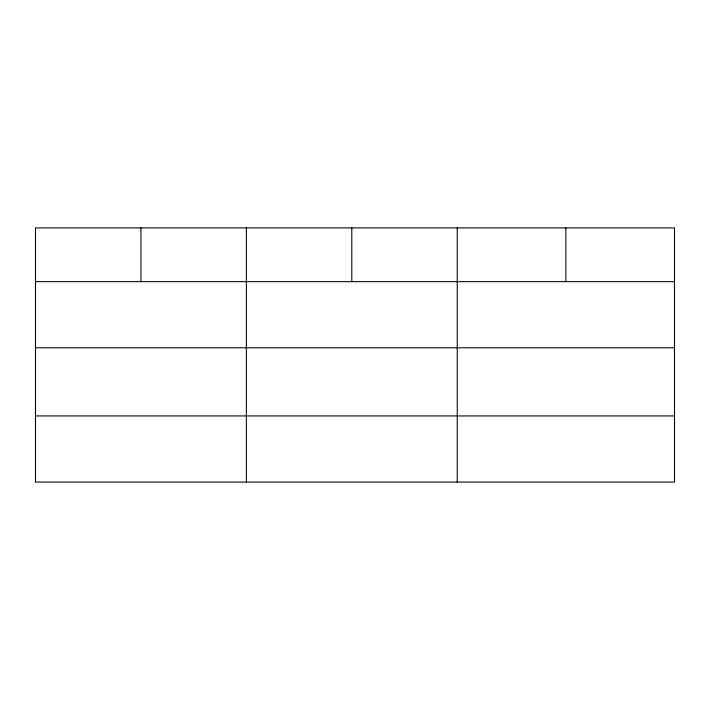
<?xml version="1.0" encoding="UTF-8"?>
<svg xmlns="http://www.w3.org/2000/svg" width="710" height="710" viewBox="0 0 710 710"><rect width="100%" height="100%" fill="white"/><g stroke="black" fill="none" stroke-linecap="round" stroke-linejoin="round"><path stroke-width="1.06" d="M674.5 347.785L674.5 227.919L35.5 227.919L35.5 482.081L674.5 482.081L674.5 347.785L35.5 347.785M35.5 281.648L674.5 281.648M35.5 415.936L674.5 415.936M565.87 227.919L565.87 281.648M457.24 227.919L457.24 482.081M351.805 227.919L351.805 281.648M246.37 227.919L246.37 482.081M140.935 227.919L140.935 281.648"/></g></svg>
